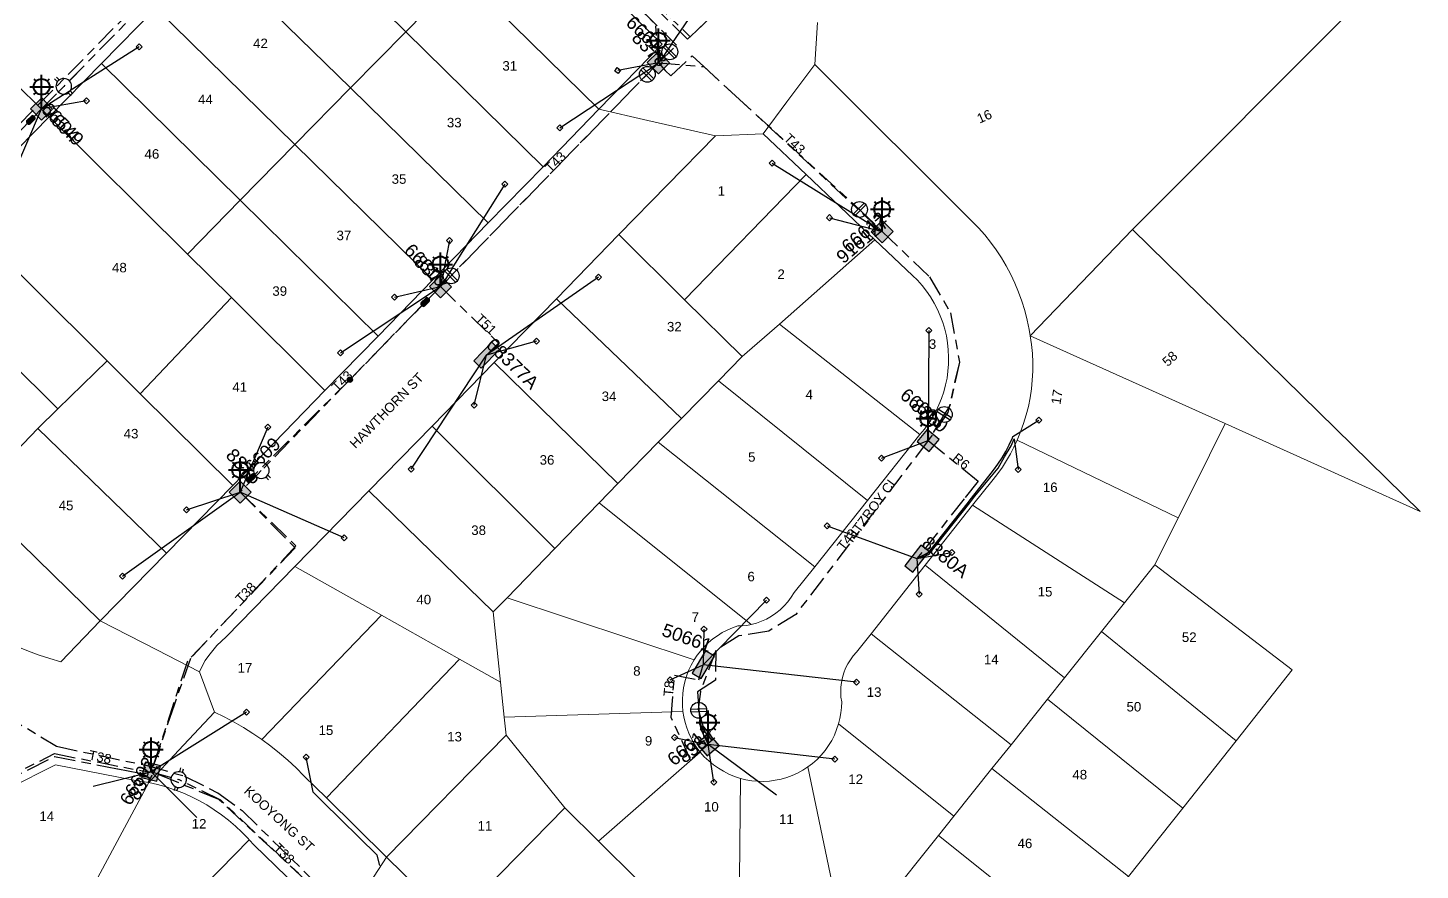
# Model space of a CAD drawing. Header units: metres. Extents: x 305584 to 306382, y 6248516 to 6249160.
# Drawn here: x 306117.8 to 306381.6, y 6248731 to 6248890.7 of the extents above; entities that cross this region are included whole.
import ezdxf
from ezdxf.enums import TextEntityAlignment as Align

# ---------------------------------------------------------------- set-up
doc = ezdxf.new("R2010")
doc.units = ezdxf.units.M
doc.linetypes.add('Cable Exist UG', pattern=[8.2, 4, -1.2, 1.8, -1.2])
doc.layers.get('0').update_dxf_attribs({"color": 6})
doc.layers.add('Cadastre Land Parcels_SP_EXT', color=9, linetype='Continuous', lineweight=5)
doc.layers.add('Cadastre Roads_SP_EXT', color=9, linetype='Continuous', lineweight=5)
for name, color, linetype in [('Equip_LV_EXT', 7, 'Continuous'), ('Equip_SL_EXT', 7, 'Continuous'), ('Equip_SP_SL_EXT', 7, 'Continuous'), ('Mains_HV_EXT', 7, 'Continuous'), ('Mains_LV_EXT', 7, 'Continuous'), ('Mains_SL_EXT', 7, 'Continuous'), ('Services_SP_EXT', 7, 'Continuous'), ('SupportsUG_SP_LV_EXT', 7, 'Continuous'), ('SupportsUG_SP_LV_SL_EXT', 7, 'Continuous')]:
    doc.layers.add(name, color=color, linetype=linetype)
doc.layers.get('0').freeze()
doc.styles.add('COLUMN_LABEL', font='arial.ttf')
doc.styles.add('iecARIAL', font='arial.ttf', dxfattribs={"height": 2})
doc.styles.add('POLE_LABEL', font='arial.ttf')
doc.styles.get("Standard").update_dxf_attribs({"font": 'arial.ttf'})

# ---------------------------------------------------------------- blocks, each defined once
blk = doc.blocks.new('COLUMN_EXT')
blk.add_hatch(color=256).paths.add_polyline_path([(-1.49, 1.48), (-1.49, -1.49), (1.48, -1.49), (1.48, 1.48)])
blk.add_lwpolyline([(-1.49, -1.49), (1.48, -1.49), (1.48, 1.48), (-1.49, 1.48)], close=True)
for tag, height, style, flags, p in [('ASSET_NUM', 2.5, 'COLUMN_LABEL', 8, (2, 2)), ('STRUCTURE_PLANT_NUMBER', 0.2, 'POLE_LABEL', 9, (1.81, 0.03)), ('STREET_CODE', 0.2, 'COLUMN_LABEL', 9, (1.81, -0.2))]:
    blk.add_attdef(tag, text='', height=height, dxfattribs=dict(style=style, flags=flags)).set_placement(p, align=Align.MIDDLE_LEFT)
at = {"flags": 1}
blk.add_attdef('Z', (1.81, -2.35), '', height=0.2, dxfattribs=at)
at = {"flags": 9}
for tag, p in [('COLUMN_TYPE', (1.81, -0.4)), ('OWNED_BY', (1.81, -0.6)), ('STATE', (1.81, -0.8)), ('USAGE', (1.81, -1)), ('STREETNAME', (1.81, -1.6)), ('SUBURB', (1.81, -1.8)), ('LEGEND', (1.81, -1.2)), ('LOCATION', (1.81, -1.4)), ('NOTES', (1.81, -2))]:
    blk.add_attdef(tag, text='', height=0.2, dxfattribs=at).set_placement(p, align=Align.MIDDLE_LEFT)
blk = doc.blocks.new('PILLAR_EXT')
blk.add_hatch(color=256).paths.add_polyline_path([(-2.475, 0.99), (-2.475, -0.99), (2.475, -0.99), (2.475, 0.99)])
blk.add_lwpolyline([(-2.475, -0.99), (2.475, -0.99), (2.475, 0.99), (-2.475, 0.99)], close=True)
at = {"style": 'iecARIAL', "flags": 8}
blk.add_attdef('ASSET_NUM', (1.5, 3.5), '', height=2.5, dxfattribs=at)
for tag, p, flags in [('OWNED_BY', (0, -0.2), 9), ('STATE', (0, -0.4), 9), ('SUPPORT_TYPE', (0, -0.6), 9), ('STREETNAME', (0, -1.8), 9), ('SUBURB', (0, -2), 1), ('USAGE', (0, -0.8), 9), ('LEGEND', (0, -1), 9), ('LOCATION', (0, -1.2), 9), ('NOTES', (0, -1.4), 9), ('PARENT', (0, -1.6), 9)]:
    blk.add_attdef(tag, p, '', height=0.2, dxfattribs=dict(flags=flags))
blk = doc.blocks.new('SL_LANTERN_EXT')
at = {"lineweight": 40}
for p, q in [((-1.46, 5.68), (-1.06, 5.28)), ((0, 1.97), (0, 6.47)), ((1.46, 5.68), (1.06, 5.28)), ((-2.25, 4.22), (2.25, 4.22)), ((-1.46, 2.76), (-1.06, 3.16)), ((0, 0), (0, 2.72)), ((1.46, 2.76), (1.06, 3.16))]:
    blk.add_line(p, q, dxfattribs=at)
blk.add_circle((0, 4.22), 1.5, dxfattribs=at)
at = {"style": 'iecARIAL', "flags": 8}
blk.add_attdef('ASSET_NUM', (1.5, 1.5), '', height=2.5, dxfattribs=at)
for tag, p, height, flags in [('OPERATING_VOLTAGE', (0.98, -1.65), 0.2, 9), ('ORIENTATION', (0.98, -1.85), 0.2, 9), ('OWNED_BY', (0.98, -2.05), 0.2, 9), ('STATE', (0.98, -2.25), 0.2, 9), ('CONSTRUCTED_VOLTAGE', (0.98, -0.65), 0.2, 9), ('CONTROL_TYPE', (0.98, -0.85), 0.2, 9), ('LANTERN_PURPOSE', (0.98, -1.05), 0.2, 9), ('LANTERN_TYPE', (0.98, -1.25), 0.2, 9), ('NO_PHASES', (0.98, -1.45), 0.2, 9), ('USAGE', (0.98, -2.45), 0.2, 9), ('CEXIST', (0.98, -2.65), 0.2, 9), ('LNUMBER', (2.18, -3.25), 2.5, 8), ('CNEW', (0.98, -2.85), 0.2, 9), ('CNUMBER', (0.98, -3.05), 0.2, 9), ('CREMOVE', (0.98, -3.25), 0.2, 9), ('CREPLACE', (0.98, -3.45), 0.2, 9), ('LKINGHEIGHT', (0.98, -3.65), 0.2, 9), ('LBRACKET', (0.98, -3.85), 0.2, 9), ('LBRACKETVOCAB', (0.98, -4.05), 0.2, 9), ('LCATEGORY', (0.98, -4.25), 0.2, 9), ('LCHARGE1', (0.98, -4.45), 0.2, 9), ('LCHARGE1PERCENT', (0.98, -4.65), 0.2, 9), ('LCHARGE2', (0.98, -4.85), 0.2, 9), ('LCHARGE2PERCENT', (0.98, -5.05), 0.2, 9), ('LCHARGE3', (0.98, -5.25), 0.2, 9), ('LCHARGE3PERCENT', (0.98, -5.45), 0.2, 9), ('LEXIST', (0.98, -5.65), 0.2, 9), ('LLAMP', (0.98, -5.85), 0.2, 9), ('LLAMPVOCAB', (0.98, -6.05), 0.2, 9), ('LMAST', (0.98, -6.25), 0.2, 9), ('LMASTVOCAB', (0.98, -6.45), 0.2, 9), ('LNEW', (0.98, -6.65), 0.2, 9), ('LANTNUMBER', (0.98, -6.85), 0.2, 9), ('LOUTREACH', (0.98, -7.25), 0.2, 9), ('LOUTREACHVOCAB', (0.98, -7.45), 0.2, 9), ('LRATECODE', (0.98, -7.65), 0.2, 9), ('LREMOVE', (0.98, -7.85), 0.2, 9), ('LREPLACE', (0.98, -8.05), 0.2, 9), ('STREETNAME', (0.98, -9.25), 0.2, 9), ('SUBURB', (0.98, -9.45), 0.2, 1), ('LTYPE', (0.98, -8.25), 0.2, 9), ('LTYPEVOCAB', (0.98, -8.45), 0.2, 9), ('LEGEND', (0.98, -8.65), 0.2, 9), ('LOCATION', (0.98, -8.85), 0.2, 9), ('NOTES', (0.98, -9.05), 0.2, 9)]:
    blk.add_attdef(tag, p, '', height=height, dxfattribs=dict(flags=flags))
blk = doc.blocks.new('CCP_EXT')
at = {"flags": 9}
blk.add_attdef('NOTES', text='', height=0.2, dxfattribs=at).set_placement((0, -2), align=Align.MIDDLE_LEFT)
blk.add_wipeout([(0, 0.57), (0.57, 0), (0, -0.57), (-0.57, 0)])
blk.add_lwpolyline([(-0.57, 0), (0, 0.57), (0.57, 0), (0, -0.57), (-0.57, 0)])
at = {"flags": 1}
blk.add_attdef('Z', (0, 0), '', height=0.2, dxfattribs=at)
at = {"flags": 9}
for tag, p in [('CCP_TYPE', (0, 0)), ('CONSTRUCTED_VOLTAGE', (0, -0.2)), ('OPERATING_VOLTAGE', (0, -0.6)), ('ORIENTATION', (0, -0.8)), ('OWNED_BY', (0, -1)), ('STATE', (0, -1.8)), ('NO_PHASES', (0, -0.4)), ('USAGE', (0, -1.2)), ('LEGEND', (0, -1.4)), ('LIFE_SUPPORT', (0, -1.6))]:
    blk.add_attdef(tag, text='', height=0.2, dxfattribs=at).set_placement(p, align=Align.MIDDLE_LEFT)
blk = doc.blocks.new('SL_STJ_EXT')
h = blk.add_hatch(color=256)
edge = h.paths.add_edge_path()
edge.add_ellipse((-0.59, 0.13), major_axis=(0.226, 0.226), ratio=1, start_angle=45, end_angle=135)
edge.add_line((-0.91, 0.13), (-0.91, -0.13))
edge.add_ellipse((-0.59, -0.13), major_axis=(0.226, 0.226), ratio=1, start_angle=135, end_angle=225)
edge.add_line((-0.59, -0.45), (0.59, -0.45))
edge.add_ellipse((0.59, -0.13), major_axis=(-0.226, 0.226), ratio=1, start_angle=135, end_angle=225)
edge.add_line((0.91, -0.13), (0.91, 0.13))
edge.add_ellipse((0.59, 0.13), major_axis=(-0.226, 0.226), ratio=1, start_angle=225, end_angle=315)
edge.add_line((0.59, 0.45), (-0.59, 0.45))
blk.add_lwpolyline([(-0.91, 0.13), (-0.91, -0.13, 0.414214), (-0.59, -0.45), (0.59, -0.45, 0.414214), (0.91, -0.13), (0.91, 0.13, 0.414214), (0.59, 0.45), (-0.59, 0.45, 0.414214)], format="xyb", close=True)
at = {"flags": 1}
blk.add_attdef('Z', (0, 0), '', height=0.2, dxfattribs=at)
at = {"flags": 9}
for tag, p in [('ORIENTATION', (0, 0)), ('USAGE', (0, -0.2)), ('LEGEND', (0, -0.4)), ('NOTES', (0, -0.6))]:
    blk.add_attdef(tag, text='', height=0.2, dxfattribs=at).set_placement(p, align=Align.MIDDLE_LEFT)
blk = doc.blocks.new('LV_UG_LINKS_OPEN_EXT')
blk.add_wipeout([(-0.25, 1.47), (-0.43, 1.43), (-0.61, 1.36), (-0.77, 1.28), (-0.93, 1.17), (-1.07, 1.05), (-1.19, 0.9), (-1.29, 0.75), (-1.38, 0.58), (-1.44, 0.4), (-1.48, 0.22), (-1.49, 0.03), (-1.49, -0.16), (-1.45, -0.34), (-1.4, -0.52), (-1.32, -0.69), (-1.23, -0.85), (-1.11, -1), (-0.98, -1.13), (-0.83, -1.24), (-0.66, -1.34), (-0.49, -1.41), (-0.31, -1.46), (-0.13, -1.49), (0.06, -1.49), (0.25, -1.47), (0.43, -1.43), (0.61, -1.36), (0.77, -1.28), (0.93, -1.17), (1.07, -1.05), (1.19, -0.9), (1.29, -0.75), (1.38, -0.58), (1.44, -0.4), (1.48, -0.22), (1.49, -0.03), (1.49, 0.16), (1.45, 0.34), (1.4, 0.52), (1.32, 0.69), (1.23, 0.85), (1.11, 1), (0.98, 1.13), (0.83, 1.24), (0.66, 1.34), (0.49, 1.41), (0.31, 1.46), (0.13, 1.49), (-0.06, 1.49)])
for p, q in [((-0.25, 1.47), (-0.25, 2.22)), ((0.25, 1.47), (0.25, 2.22)), ((-0.25, -1.47), (-0.25, -2.22)), ((0.25, -1.47), (0.25, -2.22))]:
    blk.add_line(p, q)
blk.add_lwpolyline([(0, -1.49, 1), (0, 1.49, 1)], format="xyb", close=True)
at = {"flags": 9}
for tag, p in [('ACTUAL_STATUS', (0, 0)), ('CONSTRUCTED_VOLTAGE', (0, -0.2)), ('OPERATING_VOLTAGE', (0, -0.6)), ('ORIENTATION', (0, -0.8)), ('STATE', (0, -1)), ('SWITCH_TYPE', (0, -1.2)), ('NO_PHASES', (0, -0.4)), ('USAGE', (0, -1.4)), ('NOTES', (0, -1.6))]:
    blk.add_attdef(tag, text='', height=0.2, dxfattribs=at).set_placement(p, align=Align.MIDDLE_LEFT)
at = {"flags": 1}
blk.add_attdef('Z', (0, 0), '', height=0.2, dxfattribs=at)
blk = doc.blocks.new('LV_UG_LINKS_CLOSED_EXT')
blk.add_wipeout([(-1.06, 1.06), (-1.18, 0.92), (-1.29, 0.76), (-1.37, 0.59), (-1.43, 0.42), (-1.48, 0.23), (-1.49, 0.05), (-1.49, -0.14), (-1.46, -0.33), (-1.41, -0.51), (-1.33, -0.68), (-1.24, -0.84), (-1.12, -0.99), (-0.99, -1.12), (-0.84, -1.24), (-0.68, -1.33), (-0.51, -1.41), (-0.33, -1.46), (-0.14, -1.49), (0.05, -1.49), (0.23, -1.48), (0.42, -1.43), (0.59, -1.37), (0.76, -1.29), (0.92, -1.18), (1.06, -1.06), (1.18, -0.92), (1.29, -0.76), (1.37, -0.59), (1.43, -0.42), (1.48, -0.23), (1.49, -0.05), (1.49, 0.14), (1.46, 0.33), (1.41, 0.51), (1.33, 0.68), (1.24, 0.84), (1.12, 0.99), (0.99, 1.12), (0.84, 1.24), (0.68, 1.33), (0.51, 1.41), (0.33, 1.46), (0.14, 1.49), (-0.05, 1.49), (-0.23, 1.48), (-0.42, 1.43), (-0.59, 1.37), (-0.76, 1.29), (-0.92, 1.18)])
for p, q in [((-0.25, -1.48), (-0.25, 1.48)), ((0.25, -1.48), (0.25, 1.48))]:
    blk.add_line(p, q)
blk.add_circle((0, 0), 1.5)
at = {"flags": 9}
for tag, p in [('ACTUAL_STATUS', (0, 0)), ('CONSTRUCTED_VOLTAGE', (0, -0.2)), ('OPERATING_VOLTAGE', (0, -0.6)), ('ORIENTATION', (0, -0.8)), ('STATE', (0, -1)), ('SWITCH_TYPE', (0, -1.2)), ('NO_PHASES', (0, -0.4)), ('USAGE', (0, -1.4)), ('NOTES', (0, -1.6))]:
    blk.add_attdef(tag, text='', height=0.2, dxfattribs=at).set_placement(p, align=Align.MIDDLE_LEFT)
at = {"flags": 1}
blk.add_attdef('Z', (0, 0), '', height=0.2, dxfattribs=at)
blk = doc.blocks.new('CONNECTOR_NODE_EXT')
h = blk.add_hatch(color=256)
edge = h.paths.add_edge_path()
edge.add_arc((0, 0), 0.5, 0, 360)
blk.add_circle((0, 0), 0.5)
at = {"flags": 1}
blk.add_attdef('Z', (0, 0), '', height=0.2, dxfattribs=at)
at = {"flags": 9}
for tag, p in [('CONNECTOR_TYPE', (0, 0)), ('CONSTRUCTED_VOLTAGE', (0, -0.2)), ('OPERATING_VOLTAGE', (0, -0.6)), ('ORIENTATION', (0, -0.8)), ('SUBTYPE', (0, -1)), ('NO_PHASES', (0, -0.4)), ('USAGE', (0, -1.2)), ('NOTES', (0, -1.4))]:
    blk.add_attdef(tag, text='', height=0.2, dxfattribs=at).set_placement(p, align=Align.MIDDLE_LEFT)

msp = doc.modelspace()

# ---------------------------------------------------------------- linework, layer by layer
at = {"layer": 'Cadastre Land Parcels_SP_EXT', "linetype": 'Continuous'}
for points in [[(306200.01, 6248900.82), (306173.72, 6248926.66), (306163.09, 6248915.84), (306189.37, 6248889.97), (306200.01, 6248900.82)], [(306189.37, 6248889.97), (306163.09, 6248915.84), (306152.52, 6248905.13), (306178.9, 6248879.31), (306189.37, 6248889.97)], [(306237.98, 6248887.6), (306211.96, 6248913), (306200.01, 6248900.82), (306226, 6248875.26), (306237.98, 6248887.6)], [(306178.9, 6248879.31), (306152.52, 6248905.13), (306142.02, 6248894.44), (306168.38, 6248868.59), (306178.9, 6248879.31)], [(306226, 6248875.26), (306200.01, 6248900.82), (306189.37, 6248889.97), (306215.41, 6248864.34), (306226, 6248875.26)], [(306168.38, 6248868.59), (306142.02, 6248894.44), (306131.7, 6248883.93), (306157.99, 6248858.01), (306168.38, 6248868.59)], [(306205.03, 6248853.73), (306215.41, 6248864.34), (306189.37, 6248889.97), (306178.9, 6248879.31), (306205.03, 6248853.73)], [(306157.99, 6248858.01), (306131.7, 6248883.93), (306121.8, 6248873.83), (306147.99, 6248847.82), (306157.99, 6248858.01)], [(306194.54, 6248842.94), (306205.03, 6248853.73), (306178.9, 6248879.31), (306168.38, 6248868.59), (306194.54, 6248842.94)], [(306139.05, 6248821.34), (306156.34, 6248839.57), (306147.99, 6248847.82), (306121.8, 6248873.83), (306104.25, 6248855.97), (306132.8, 6248827.59), (306139.05, 6248821.34)], [(306265.26, 6248862.9), (306257.11, 6248870.64), (306248.12, 6248870.26), (306229.78, 6248851.5), (306242.22, 6248839.15), (306265.26, 6248862.9)], [(306194.54, 6248842.94), (306168.38, 6248868.59), (306157.99, 6248858.01), (306184.13, 6248832.23), (306194.54, 6248842.94)], [(306278.32, 6248850.53), (306265.26, 6248862.9), (306242.22, 6248839.15), (306253.14, 6248828.42), (306260.23, 6248834.56), (306278.32, 6248850.53)], [(306123.45, 6248818.47), (306132.8, 6248827.59), (306104.25, 6248855.97), (306095.07, 6248846.62), (306123.45, 6248818.47)], [(306184.13, 6248832.23), (306157.99, 6248858.01), (306147.99, 6248847.82), (306156.34, 6248839.57), (306174.06, 6248821.93), (306184.13, 6248832.23)], [(306248.64, 6248823.8), (306253.14, 6248828.42), (306242.22, 6248839.15), (306229.78, 6248851.5), (306217.93, 6248839.36), (306241.65, 6248816.65), (306248.64, 6248823.8)], [(306381.64, 6248798.99), (306327.13, 6248852.48), (306307.73, 6248832.34), (306307.73, 6248832.31), (306344.68, 6248815.71), (306381.64, 6248798.99)], [(306286.83, 6248813.6), (306287.69, 6248814.63), (306288.48, 6248815.71), (306289.2, 6248816.83), (306289.85, 6248818), (306290.43, 6248819.21), (306290.93, 6248820.44), (306291.35, 6248821.71), (306291.7, 6248823), (306291.97, 6248824.31), (306292.15, 6248825.64), (306292.25, 6248826.97), (306292.28, 6248828.3), (306292.21, 6248829.64), (306292.07, 6248830.97), (306291.85, 6248832.29), (306291.54, 6248833.59), (306291.15, 6248834.87), (306290.69, 6248836.12), (306290.15, 6248837.34), (306289.54, 6248838.53), (306288.85, 6248839.68), (306288.1, 6248840.78), (306287.27, 6248841.84), (306286.39, 6248842.84), (306285.44, 6248843.78), (306278.32, 6248850.53), (306260.23, 6248834.56), (306286.83, 6248813.6)], [(306123.45, 6248818.47), (306095.07, 6248846.62), (306086.82, 6248838.21), (306115.5, 6248810.36), (306119.62, 6248814.73), (306123.45, 6248818.47)], [(306174.06, 6248821.93), (306156.34, 6248839.57), (306139.05, 6248821.34), (306156.58, 6248803.97), (306174.06, 6248821.93)], [(306237.25, 6248812.18), (306241.65, 6248816.65), (306217.93, 6248839.36), (306206.15, 6248827.25), (306229.61, 6248804.33), (306237.25, 6248812.18)], [(306286.83, 6248813.6), (306260.23, 6248834.56), (306253.14, 6248828.42), (306248.64, 6248823.8), (306276.89, 6248801.1), (306286.83, 6248813.6)], [(306344.68, 6248815.71), (306307.73, 6248832.31), (306308, 6248830.65), (306308.16, 6248828.98), (306308.23, 6248827.29), (306308.23, 6248825.61), (306308.14, 6248823.93), (306307.97, 6248822.25), (306307.72, 6248820.59), (306307.39, 6248818.94), (306306.97, 6248817.31), (306306.48, 6248815.7), (306305.91, 6248814.11), (306305.26, 6248812.55), (306335.77, 6248797.81), (306338.72, 6248803.68), (306344.68, 6248815.71)], [(306139.05, 6248821.34), (306132.8, 6248827.59), (306123.45, 6248818.47), (306119.62, 6248814.73), (306144.01, 6248791.12), (306156.58, 6248803.97), (306139.05, 6248821.34)], [(306226.01, 6248800.65), (306229.61, 6248804.33), (306206.15, 6248827.25), (306194.37, 6248815.21), (306217.64, 6248791.99), (306226.01, 6248800.65)], [(306276.89, 6248801.1), (306248.64, 6248823.8), (306241.65, 6248816.65), (306237.25, 6248812.18), (306266.91, 6248788.51), (306276.89, 6248801.1)], [(306144.01, 6248791.12), (306119.62, 6248814.73), (306115.5, 6248810.36), (306107.4, 6248801.77), (306131.48, 6248778.27), (306144.01, 6248791.12)], [(306205.96, 6248779.98), (306208.62, 6248782.65), (306217.64, 6248791.99), (306194.37, 6248815.21), (306182.4, 6248802.95), (306205.96, 6248779.98)], [(306266.91, 6248788.51), (306237.25, 6248812.18), (306229.61, 6248804.33), (306226.01, 6248800.65), (306254.82, 6248777.57), (306255.84, 6248777.84), (306256.82, 6248778.2), (306257.77, 6248778.63), (306258.69, 6248779.15), (306259.55, 6248779.74), (306260.37, 6248780.39), (306261.13, 6248781.12), (306261.82, 6248781.9), (306262.45, 6248782.74), (306263.01, 6248783.63), (306266.91, 6248788.51)], [(306335.77, 6248797.81), (306305.26, 6248812.55), (306304.65, 6248811.22), (306303.98, 6248809.92), (306303.25, 6248808.65), (306302.46, 6248807.41), (306301.61, 6248806.22), (306300.7, 6248805.07), (306296.81, 6248800.19), (306325.59, 6248781.71), (306331.36, 6248788.9), (306335.77, 6248797.81)], [(306107.4, 6248801.77), (306103.74, 6248805.29), (306091.17, 6248792.42), (306096.79, 6248787.02), (306098.27, 6248785.45), (306099.8, 6248783.94), (306101.4, 6248782.5), (306103.04, 6248781.11), (306103.94, 6248780.41), (306104.74, 6248779.79), (306106.49, 6248778.54), (306108.29, 6248777.35), (306110.13, 6248776.24), (306112.01, 6248775.2), (306113.93, 6248774.23), (306115.89, 6248773.34), (306117.88, 6248772.52), (306119.9, 6248771.78), (306121.95, 6248771.12), (306124.02, 6248770.54), (306131.48, 6248778.27), (306107.4, 6248801.77)], [(306205.96, 6248779.98), (306182.4, 6248802.95), (306168.39, 6248788.59), (306184.76, 6248779.33), (306199.54, 6248771.01), (306207.34, 6248766.68), (306205.96, 6248779.98)], [(306254.82, 6248777.57), (306226.01, 6248800.65), (306217.64, 6248791.99), (306208.62, 6248782.65), (306244.05, 6248770.86), (306244.64, 6248771.75), (306245.3, 6248772.6), (306246.01, 6248773.4), (306246.78, 6248774.15), (306247.6, 6248774.84), (306248.47, 6248775.47), (306249.38, 6248776.04), (306250.33, 6248776.54), (306251.32, 6248776.96), (306252.33, 6248777.32), (306253.17, 6248777.31), (306254, 6248777.39), (306254.82, 6248777.57)], [(306321.26, 6248776.29), (306325.59, 6248781.71), (306296.81, 6248800.19), (306287.83, 6248788.83), (306314.26, 6248767.47), (306321.26, 6248776.29)], [(306184.76, 6248779.33), (306168.39, 6248788.59), (306155.34, 6248775.23), (306154.43, 6248774.44), (306153.58, 6248773.59), (306152.79, 6248772.69), (306152.06, 6248771.74), (306151.39, 6248770.74), (306150.8, 6248769.7), (306150.27, 6248768.63), (306153.12, 6248760.98), (306154.99, 6248760.08), (306156.84, 6248759.1), (306158.64, 6248758.05), (306160.4, 6248756.94), (306162.13, 6248755.77), (306184.76, 6248779.33)], [(306311.01, 6248763.43), (306314.26, 6248767.47), (306287.83, 6248788.83), (306277.57, 6248775.82), (306304.1, 6248754.76), (306311.01, 6248763.43)], [(306357.41, 6248768.97), (306331.36, 6248788.9), (306325.59, 6248781.71), (306321.26, 6248776.29), (306346.79, 6248755.55), (306357.41, 6248768.97)], [(306244.05, 6248770.86), (306208.62, 6248782.65), (306205.96, 6248779.98), (306207.34, 6248766.68), (306208.05, 6248760.03), (306241.93, 6248761.12), (306241.83, 6248762.23), (306241.81, 6248763.37), (306241.87, 6248764.49), (306242.02, 6248765.61), (306242.26, 6248766.72), (306242.59, 6248767.8), (306243, 6248768.86), (306243.48, 6248769.88), (306244.05, 6248770.86)], [(306199.54, 6248771.01), (306184.76, 6248779.33), (306162.13, 6248755.77), (306163.82, 6248754.52), (306165.47, 6248753.22), (306167.06, 6248751.85), (306168.59, 6248750.41), (306170.06, 6248748.91), (306174.34, 6248744.7), (306199.54, 6248771.01)], [(306304.1, 6248754.76), (306277.57, 6248775.82), (306274.83, 6248772.35), (306274.21, 6248771.66), (306273.65, 6248770.91), (306273.16, 6248770.12), (306272.74, 6248769.28), (306272.4, 6248768.42), (306272.13, 6248767.52), (306271.94, 6248766.61), (306271.84, 6248765.68), (306271.82, 6248764.75), (306271.87, 6248763.82), (306272.02, 6248762.9), (306271.98, 6248761.85), (306271.86, 6248760.82), (306271.67, 6248759.79), (306271.41, 6248758.77), (306293.27, 6248741.26), (306300.49, 6248750.31), (306304.1, 6248754.76)], [(306346.79, 6248755.55), (306321.26, 6248776.29), (306314.26, 6248767.47), (306311.01, 6248763.43), (306336.64, 6248742.75), (306346.79, 6248755.55)], [(306207.34, 6248766.68), (306199.54, 6248771.01), (306174.34, 6248744.7), (306185.76, 6248733.5), (306208.43, 6248756.62), (306208.05, 6248760.03), (306207.34, 6248766.68)], [(306245.2, 6248753.38), (306244.56, 6248754.22), (306243.98, 6248755.12), (306243.47, 6248756.05), (306243.03, 6248757.01), (306242.65, 6248758.01), (306242.34, 6248759.02), (306242.11, 6248760.06), (306241.93, 6248761.12), (306208.05, 6248760.03), (306208.43, 6248756.62), (306219.51, 6248742.83), (306225.93, 6248736.54), (306245.2, 6248753.38)], [(306336.64, 6248742.75), (306311.01, 6248763.43), (306304.1, 6248754.76), (306300.49, 6248750.31), (306326.39, 6248729.83), (306336.64, 6248742.75)], [(306293.27, 6248741.26), (306271.41, 6248758.77), (306271.05, 6248757.69), (306270.62, 6248756.63), (306270.11, 6248755.61), (306269.52, 6248754.63), (306268.86, 6248753.7), (306268.13, 6248752.82), (306267.33, 6248752), (306266.47, 6248751.25), (306265.56, 6248750.58), (306272.85, 6248715.75), (306280.08, 6248724.7), (306290.34, 6248737.61), (306293.27, 6248741.26)], [(306219.51, 6248742.83), (306208.43, 6248756.62), (306185.76, 6248733.5), (306198.31, 6248721.14), (306219.51, 6248742.83)], [(306252.8, 6248748.4), (306251.7, 6248748.79), (306250.64, 6248749.23), (306249.62, 6248749.75), (306248.64, 6248750.35), (306247.7, 6248751.01), (306246.81, 6248751.74), (306245.97, 6248752.53), (306245.2, 6248753.38), (306225.93, 6248736.54), (306233.29, 6248729.21), (306246.11, 6248716.55), (306252.45, 6248710.26), (306252.8, 6248748.4)], [(306140.69, 6248747.64), (306138.18, 6248748.01), (306123.02, 6248751.01), (306114.2, 6248746.54), (306112.3, 6248742.77), (306110.33, 6248739.04), (306108.29, 6248735.34), (306106.18, 6248731.67), (306126.39, 6248721.04), (306140.69, 6248747.64)], [(306272.85, 6248715.75), (306265.56, 6248750.58), (306264.62, 6248749.96), (306263.64, 6248749.43), (306262.63, 6248748.96), (306261.58, 6248748.58), (306260.51, 6248748.27), (306259.42, 6248748.05), (306258.31, 6248747.91), (306257.2, 6248747.84), (306256.08, 6248747.86), (306254.97, 6248747.97), (306253.87, 6248748.15), (306252.8, 6248748.4), (306252.45, 6248710.26), (306256.21, 6248706.53), (306269.62, 6248711.68), (306272.85, 6248715.75)], [(306326.39, 6248729.83), (306300.49, 6248750.31), (306293.27, 6248741.26), (306290.34, 6248737.61), (306316.21, 6248716.93), (306326.39, 6248729.83)], [(306159.7, 6248736.79), (306159.51, 6248737.01), (306158.33, 6248738.22), (306157.1, 6248739.38), (306155.81, 6248740.47), (306154.47, 6248741.51), (306153.09, 6248742.47), (306151.66, 6248743.38), (306150.19, 6248744.21), (306148.68, 6248744.97), (306147.14, 6248745.66), (306145.56, 6248746.27), (306143.96, 6248746.81), (306142.33, 6248747.27), (306140.69, 6248747.64), (306126.39, 6248721.04), (306138.23, 6248714.78), (306145.8, 6248722.53), (306159.7, 6248736.79)]]:
    msp.add_lwpolyline(points, close=True, dxfattribs=at)
msp.add_lwpolyline([(306267.42, 6248891.74), (306266.92, 6248883.76), (306296.86, 6248853.87), (306297.94, 6248852.8), (306299.12, 6248851.45), (306300.24, 6248850.05), (306301.3, 6248848.6), (306302.29, 6248847.1), (306303.2, 6248845.56), (306304.05, 6248843.97), (306304.83, 6248842.3), (306305.53, 6248840.59), (306306.16, 6248838.86), (306306.7, 6248837.09), (306307.16, 6248835.3), (306307.54, 6248833.49), (306307.73, 6248832.34), (306327.13, 6248852.48), (306369.85, 6248895.24)], dxfattribs=at)
at = {"layer": 'Cadastre Roads_SP_EXT', "linetype": 'Continuous'}
msp.add_lwpolyline([(306121.8, 6248873.83), (306114.03, 6248881.57), (306107.58, 6248887.98), (306100.13, 6248880.44), (306089.92, 6248870.04), (306077.57, 6248857.48), (306065.48, 6248845.17), (306051.38, 6248830.79), (306062.12, 6248825.39), (306070.22, 6248821.31), (306078.56, 6248829.79), (306086.82, 6248838.21), (306095.07, 6248846.62), (306104.25, 6248855.97), (306121.8, 6248873.83)], close=True, dxfattribs=at)
at = {"layer": 'Mains_LV_EXT', "linetype": 'Cable Exist UG'}
for points in [[(306120.36, 6248875.33), (306087.89, 6248842.25), (306083.43, 6248841.98), (306068.34, 6248826.63), (306068.79, 6248822.8)], [(306104.45, 6248732.76), (306105.18, 6248733.94), (306108.79, 6248740.4), (306112.16, 6248746.94), (306112.69, 6248747.99), (306122.82, 6248753.1), (306139.4, 6248749.85), (306141.13, 6248749.68)]]:
    msp.add_lwpolyline(points, dxfattribs=at)
at = {"layer": 'Mains_SL_EXT', "linetype": 'Cable Exist UG'}
for points in [[(306087.54, 6248842.23), (306118.31, 6248873.24)], [(306104.45, 6248732.76), (306105.57, 6248733.61), (306109.01, 6248739.75), (306113.08, 6248747.65), (306118.09, 6248750.19), (306122.8, 6248752.59), (306134.83, 6248750.2), (306139.35, 6248749.35), (306141.13, 6248749.68)]]:
    msp.add_lwpolyline(points, dxfattribs=at)
at = {"layer": 'Services_SP_EXT'}
for points in [[(306114.98, 6248862.76), (306120.36, 6248875.33)], [(306130.15, 6248746.93), (306141.13, 6248749.68)]]:
    msp.add_lwpolyline(points, dxfattribs=at)

# ---------------------------------------------------------------- block references
at = {"layer": 'Equip_SL_EXT'}
for p, rotation in [((306118.31, 6248873.24), 44.12775425006772), ((306193.07, 6248838.73), 44.77901627719978), ((306160.04, 6248805.31), 223.7487810259823)]:
    msp.add_blockref('SL_STJ_EXT', p, dxfattribs=dict(at, rotation=rotation))
msp.add_blockref('CONNECTOR_NODE_EXT', (306178.78, 6248823.99), dxfattribs=at)
at = {"layer": 'Equip_SP_SL_EXT'}
ref = msp.add_blockref('SL_LANTERN_EXT', (306237.27, 6248884.09), dxfattribs=at)
ref.add_attrib('ASSET_NUM', '66611', dxfattribs={"layer": '0', "height": 2.5, "rotation": 315.9878, "style": 'iecARIAL'}).set_placement((306238.77, 6248885.59), align=Align.MIDDLE_RIGHT)
ref = msp.add_blockref('SL_LANTERN_EXT', (306120.37, 6248875.32), dxfattribs=at)
ref.add_attrib('ASSET_NUM', '66549', dxfattribs={"layer": '0', "height": 2.5, "rotation": 314.0651, "style": 'iecARIAL'}).set_placement((306121.87, 6248876.82), align=Align.TOP_LEFT)
ref = msp.add_blockref('SL_LANTERN_EXT', (306279.69, 6248852.08), dxfattribs=at)
ref.add_attrib('ASSET_NUM', '66612', dxfattribs={"layer": '0', "height": 2.5, "rotation": 40.3425, "style": 'iecARIAL'}).set_placement((306281.19, 6248853.58), align=Align.BOTTOM_RIGHT)
ref = msp.add_blockref('SL_LANTERN_EXT', (306195.97, 6248841.64), dxfattribs=at)
ref.add_attrib('ASSET_NUM', '66610', dxfattribs={"layer": '0', "height": 2.5, "rotation": 314.4308, "style": 'iecARIAL'}).set_placement((306197.47, 6248843.14), align=Align.TOP_RIGHT)
ref = msp.add_blockref('SL_LANTERN_EXT', (306288.4, 6248812.45), dxfattribs=at)
ref.add_attrib('ASSET_NUM', '66613', dxfattribs={"layer": '0', "height": 2.5, "rotation": 320.6376, "style": 'iecARIAL'}).set_placement((306289.9, 6248813.95), align=Align.BOTTOM_RIGHT)
ref = msp.add_blockref('SL_LANTERN_EXT', (306158.01, 6248802.67), dxfattribs=at)
ref.add_attrib('ASSET_NUM', '66609', dxfattribs={"layer": '0', "height": 2.5, "rotation": 44.6709, "style": 'iecARIAL'}).set_placement((306159.51, 6248804.17), align=Align.BOTTOM_LEFT)
ref = msp.add_blockref('SL_LANTERN_EXT', (306246.68, 6248754.81), dxfattribs=at)
ref.add_attrib('ASSET_NUM', '66614', dxfattribs={"layer": '0', "height": 2.5, "rotation": 40.0583, "style": 'iecARIAL'}).set_placement((306248.18, 6248756.31), align=Align.BOTTOM_RIGHT)
ref = msp.add_blockref('SL_LANTERN_EXT', (306141.13, 6248749.68), dxfattribs=at)
ref.add_attrib('ASSET_NUM', '66602', dxfattribs={"layer": '0', "height": 2.5, "rotation": 60.6447, "style": 'iecARIAL'}).set_placement((306142.63, 6248751.18), align=Align.BOTTOM_RIGHT)
at = {"layer": 'SupportsUG_SP_LV_EXT'}
ref = msp.add_blockref('PILLAR_EXT', (306204.71, 6248828.64), dxfattribs=dict(at, rotation=45.79830072032557))
ref.add_attrib('ASSET_NUM', '08377A', dxfattribs={"layer": '0', "height": 2.5, "rotation": 315.7983, "style": 'iecARIAL'}).set_placement((306206.21, 6248832.14), align=Align.TOP_LEFT)
ref = msp.add_blockref('PILLAR_EXT', (306286.26, 6248790.07), dxfattribs=dict(at, rotation=51.76429770682383))
ref.add_attrib('ASSET_NUM', '8380A', dxfattribs={"layer": '0', "height": 2.5, "rotation": 321.1319, "style": 'iecARIAL'}).set_placement((306287.76, 6248793.57), align=Align.MIDDLE_LEFT)
ref = msp.add_blockref('PILLAR_EXT', (306245.78, 6248769.96), dxfattribs=dict(at, rotation=239.1302695755417))
ref.add_attrib('ASSET_NUM', '50661', dxfattribs={"layer": '0', "height": 2.5, "rotation": 340.4774, "style": 'iecARIAL'}).set_placement((306247.28, 6248773.46), align=Align.MIDDLE_RIGHT)
at = {"layer": 'SupportsUG_SP_LV_SL_EXT'}
ref = msp.add_blockref('COLUMN_EXT', (306237.27, 6248884.09), dxfattribs=dict(at, rotation=224.6706519292113))
ref.add_attrib('ASSET_NUM', '8378', dxfattribs={"layer": '0', "height": 2.5, "rotation": 314.7069, "style": 'COLUMN_LABEL'}).set_placement((306239.27, 6248884.84), align=Align.TOP_RIGHT)
ref = msp.add_blockref('COLUMN_EXT', (306120.36, 6248875.33), dxfattribs=dict(at, rotation=44.4858983448654))
ref.add_attrib('ASSET_NUM', '7604', dxfattribs={"layer": '0', "height": 2.5, "rotation": 314.4498, "style": 'COLUMN_LABEL'}).set_placement((306122.36, 6248876.08), align=Align.TOP_LEFT)
ref = msp.add_blockref('COLUMN_EXT', (306279.69, 6248852.08), dxfattribs=dict(at, rotation=315.4319684711816))
ref.add_attrib('ASSET_NUM', '916127', dxfattribs={"layer": '0', "height": 2.5, "rotation": 40.3425, "style": 'COLUMN_LABEL'}).set_placement((306281.69, 6248852.83), align=Align.BOTTOM_RIGHT)
ref = msp.add_blockref('COLUMN_EXT', (306195.97, 6248841.64), dxfattribs=dict(at, rotation=224.6416402567276))
ref.add_attrib('ASSET_NUM', '8377', dxfattribs={"layer": '0', "height": 2.5, "rotation": 314.6779, "style": 'COLUMN_LABEL'}).set_placement((306197.97, 6248842.39), align=Align.TOP_RIGHT)
ref = msp.add_blockref('COLUMN_EXT', (306288.4, 6248812.45), dxfattribs=dict(at, rotation=230.3181241190208))
ref.add_attrib('ASSET_NUM', '8380', dxfattribs={"layer": '0', "height": 2.5, "rotation": 320.3543, "style": 'COLUMN_LABEL'}).set_placement((306290.4, 6248813.2), align=Align.BOTTOM_RIGHT)
ref = msp.add_blockref('COLUMN_EXT', (306158.01, 6248802.67), dxfattribs=dict(at, rotation=224.4742729185722))
ref.add_attrib('ASSET_NUM', '8376', dxfattribs={"layer": '0', "height": 2.5, "rotation": 314.5105, "style": 'COLUMN_LABEL'}).set_placement((306160.01, 6248803.42), align=Align.BOTTOM_RIGHT)
ref = msp.add_blockref('COLUMN_EXT', (306246.68, 6248754.81), dxfattribs=dict(at, rotation=311.000085497185))
ref.add_attrib('ASSET_NUM', '8381', dxfattribs={"layer": '0', "height": 2.5, "rotation": 40.0583, "style": 'COLUMN_LABEL'}).set_placement((306248.68, 6248755.56), align=Align.BOTTOM_RIGHT)
ref = msp.add_blockref('COLUMN_EXT', (306141.13, 6248749.68), dxfattribs=dict(at, rotation=346.0975065056049))
ref.add_attrib('ASSET_NUM', '8312', dxfattribs={"layer": '0', "height": 2.5, "rotation": 60.6447, "style": 'COLUMN_LABEL'}).set_placement((306143.13, 6248750.43), align=Align.BOTTOM_RIGHT)

# ---------------------------------------------------------------- texts
at = {"layer": 'Cadastre Land Parcels_SP_EXT'}
for s, p in [('42', (306160.45, 6248886.87)), ('31', (306207.7, 6248882.6)), ('44', (306150.02, 6248876.24)), ('33', (306197.18, 6248871.84)), ('46', (306139.87, 6248865.9)), ('35', (306186.71, 6248861.14)), ('1', (306248.5, 6248858.89)), ('37', (306176.26, 6248850.45)), ('48', (306133.71, 6248844.35)), ('2', (306259.83, 6248843.11)), ('39', (306164.1, 6248839.91)), ('32', (306238.89, 6248833.15)), ('3', (306288.53, 6248829.85)), ('41', (306156.51, 6248821.7)), ('34', (306226.52, 6248819.95)), ('4', (306265.15, 6248820.3)), ('43', (306135.92, 6248812.87)), ('36', (306214.76, 6248807.89)), ('5', (306254.27, 6248808.45)), ('16', (306310.13, 6248802.7)), ('45', (306123.6, 6248799.25)), ('38', (306201.8, 6248794.56)), ('6', (306254.14, 6248785.77)), ('15', (306309.15, 6248782.9)), ('40', (306191.4, 6248781.42)), ('7', (306243.56, 6248778.09)), ('52', (306336.48, 6248774.28)), ('14', (306298.95, 6248770.06)), ('17', (306157.5, 6248768.48)), ('8', (306232.49, 6248767.88)), ('13', (306276.75, 6248763.87)), ('50', (306325.99, 6248761.1)), ('15', (306172.86, 6248756.64)), ('13', (306197.24, 6248755.42)), ('9', (306234.71, 6248754.62)), ('12', (306273.26, 6248747.36)), ('48', (306315.73, 6248748.22)), ('10', (306245.91, 6248742.13)), ('14', (306119.95, 6248740.34)), ('12', (306148.81, 6248738.91)), ('11', (306203, 6248738.52)), ('11', (306260.14, 6248739.78)), ('46', (306305.34, 6248735.19))]:
    msp.add_text(s, height=1.8, dxfattribs=at).set_placement(p)
for s, rotation, p in [('16', 23.802, (306298.13, 6248872.54)), ('58', 42.5276, (306333.78, 6248826.37)), ('17', 81.3395, (306313.46, 6248819.21))]:
    msp.add_text(s, height=1.8, rotation=rotation, dxfattribs=at).set_placement(p)
at = {"layer": 'Cadastre Roads_SP_EXT'}
for s, rotation, p in [('HAWTHORN ST', 45.6731, (306179.86, 6248810.83)), ('FITZROY CL', 53.5614, (306274.04, 6248793)), ('KOOYONG ST', 317.3156, (306158.57, 6248745.8))]:
    msp.add_text(s, height=1.8, rotation=rotation, dxfattribs=at).set_placement(p)
at = {"layer": 'Mains_LV_EXT'}
for s, rotation, p in [('T43', 316.298, (306260.9, 6248869.57)), ('T43', 44.6886, (306216.85, 6248863.1)), ('T51', 315.7983, (306202.42, 6248835.37)), ('T43', 44.6563, (306176.42, 6248821.57)), ('R6', 321.0094, (306292.84, 6248808.85)), ('T38', 45.7506, (306158.2, 6248781.43)), ('T38', 347.8004, (306129.14, 6248752.03)), ('T38', 315.6573, (306164.14, 6248735.03))]:
    msp.add_text(s, height=1.8, rotation=rotation, dxfattribs=at).set_placement(p)

# ---------------------------------------------------------------- next in the draw order: block references
at = {"layer": 'Services_SP_EXT'}
for p in [(306138.86, 6248887.09), (306128.87, 6248876.9), (306218.57, 6248871.77), (306258.86, 6248865.04), (306208.16, 6248861.09), (306269.68, 6248854.72), (306197.7, 6248850.36), (306225.94, 6248843.41), (306187.28, 6248839.64), (306288.55, 6248833.34), (306176.99, 6248829.09), (306214.15, 6248831.32), (306202.33, 6248819.19), (306309.4, 6248816.31), (306163.27, 6248815.01), (306279.56, 6248809.11), (306190.43, 6248807.02), (306305.47, 6248806.97), (306177.72, 6248794.03), (306292.9, 6248791.24), (306135.69, 6248786.75), (306286.7, 6248783.35), (306245.91, 6248776.68), (306239.48, 6248767.07), (306274.81, 6248766.64), (306159.22, 6248760.97), (306240.35, 6248756.18), (306170.52, 6248752.42), (306270.7, 6248752.06), (306247.78, 6248747.67)]:
    msp.add_blockref('CCP_EXT', p, dxfattribs=at)
for p, rotation in [((306229.55, 6248882.6), 10.78389991812207), ((306147.84, 6248799.33), 90.0000000000002), ((306269.23, 6248796.27), 90.0000000000002), ((306257.78, 6248782.18), 90.0000000000002)]:
    msp.add_blockref('CCP_EXT', p, dxfattribs=dict(at, rotation=rotation))

# ---------------------------------------------------------------- next in the draw order: linework, layer by layer
at = {"layer": 'Cadastre Roads_SP_EXT', "linetype": 'Continuous'}
for points in [[(306307.73, 6248832.34), (306307.54, 6248833.49), (306307.16, 6248835.3), (306306.7, 6248837.09), (306306.16, 6248838.86), (306305.53, 6248840.59), (306304.83, 6248842.3), (306304.05, 6248843.97), (306303.2, 6248845.56), (306302.29, 6248847.1), (306301.3, 6248848.6), (306300.24, 6248850.05), (306299.12, 6248851.45), (306297.94, 6248852.8), (306296.86, 6248853.87), (306266.92, 6248883.76), (306261.64, 6248876.71), (306257.11, 6248870.64), (306265.26, 6248862.9), (306278.32, 6248850.53), (306285.44, 6248843.78), (306286.39, 6248842.84), (306287.27, 6248841.84), (306288.1, 6248840.78), (306288.85, 6248839.68), (306289.54, 6248838.53), (306290.15, 6248837.34), (306290.69, 6248836.12), (306291.15, 6248834.87), (306291.54, 6248833.59), (306291.85, 6248832.29), (306292.07, 6248830.97), (306292.21, 6248829.64), (306292.28, 6248828.3), (306292.25, 6248826.97), (306292.15, 6248825.64), (306291.97, 6248824.31), (306291.7, 6248823), (306291.35, 6248821.71), (306290.93, 6248820.44), (306290.43, 6248819.21), (306289.85, 6248818), (306289.2, 6248816.83), (306288.48, 6248815.71), (306287.69, 6248814.63), (306286.83, 6248813.6), (306276.89, 6248801.1), (306266.91, 6248788.51), (306263.01, 6248783.63), (306262.45, 6248782.74), (306261.82, 6248781.9), (306261.13, 6248781.12), (306260.37, 6248780.39), (306259.55, 6248779.74), (306258.69, 6248779.15), (306257.77, 6248778.63), (306256.82, 6248778.2), (306255.84, 6248777.84), (306254.82, 6248777.57), (306254, 6248777.39), (306253.17, 6248777.31), (306252.33, 6248777.32), (306251.32, 6248776.96), (306250.33, 6248776.54), (306249.38, 6248776.04), (306248.47, 6248775.47), (306247.6, 6248774.84), (306246.78, 6248774.15), (306246.01, 6248773.4), (306245.3, 6248772.6), (306244.64, 6248771.75), (306244.05, 6248770.86), (306243.48, 6248769.88), (306243, 6248768.86), (306242.59, 6248767.8), (306242.26, 6248766.72), (306242.02, 6248765.61), (306241.87, 6248764.49), (306241.81, 6248763.37), (306241.83, 6248762.23), (306241.93, 6248761.12), (306242.11, 6248760.06), (306242.34, 6248759.02), (306242.65, 6248758.01), (306243.03, 6248757.01), (306243.47, 6248756.05), (306243.98, 6248755.12), (306244.56, 6248754.22), (306245.2, 6248753.38), (306245.97, 6248752.53), (306246.81, 6248751.74), (306247.7, 6248751.01), (306248.64, 6248750.35), (306249.62, 6248749.75), (306250.64, 6248749.23), (306251.7, 6248748.79), (306252.8, 6248748.4), (306253.87, 6248748.15), (306254.97, 6248747.97), (306256.08, 6248747.86), (306257.2, 6248747.84), (306258.31, 6248747.91), (306259.42, 6248748.05), (306260.51, 6248748.27), (306261.58, 6248748.58), (306262.63, 6248748.96), (306263.64, 6248749.43), (306264.62, 6248749.96), (306265.56, 6248750.58), (306266.47, 6248751.25), (306267.33, 6248752), (306268.13, 6248752.82), (306268.86, 6248753.7), (306269.52, 6248754.63), (306270.11, 6248755.61), (306270.62, 6248756.63), (306271.05, 6248757.69), (306271.41, 6248758.77), (306271.67, 6248759.79), (306271.86, 6248760.82), (306271.98, 6248761.85), (306272.02, 6248762.9), (306271.87, 6248763.82), (306271.82, 6248764.75), (306271.84, 6248765.68), (306271.94, 6248766.61), (306272.13, 6248767.52), (306272.4, 6248768.42), (306272.74, 6248769.28), (306273.16, 6248770.12), (306273.65, 6248770.91), (306274.21, 6248771.66), (306274.83, 6248772.35), (306277.57, 6248775.82), (306287.83, 6248788.83), (306296.81, 6248800.19), (306300.7, 6248805.07), (306301.61, 6248806.22), (306302.46, 6248807.41), (306303.25, 6248808.65), (306303.98, 6248809.92), (306304.65, 6248811.22), (306305.26, 6248812.55), (306305.91, 6248814.11), (306306.48, 6248815.7), (306306.97, 6248817.31), (306307.39, 6248818.94), (306307.72, 6248820.59), (306307.97, 6248822.25), (306308.14, 6248823.93), (306308.23, 6248825.61), (306308.23, 6248827.29), (306308.16, 6248828.98), (306308, 6248830.65), (306307.73, 6248832.31), (306307.73, 6248832.34)], [(306248.12, 6248870.26), (306235.27, 6248873.17), (306226, 6248875.26), (306215.41, 6248864.34), (306205.03, 6248853.73), (306194.54, 6248842.94), (306184.13, 6248832.23), (306174.06, 6248821.93), (306156.58, 6248803.97), (306144.01, 6248791.12), (306131.48, 6248778.27), (306142.18, 6248772.78), (306150.27, 6248768.63), (306150.8, 6248769.7), (306151.39, 6248770.74), (306152.06, 6248771.74), (306152.79, 6248772.69), (306153.58, 6248773.59), (306154.43, 6248774.44), (306155.34, 6248775.23), (306168.39, 6248788.59), (306182.4, 6248802.95), (306194.37, 6248815.21), (306206.15, 6248827.25), (306217.93, 6248839.36), (306229.78, 6248851.5), (306248.12, 6248870.26)]]:
    msp.add_lwpolyline(points, close=True, dxfattribs=at)
msp.add_lwpolyline([(306181.06, 6248726.29), (306185.76, 6248733.5), (306174.34, 6248744.7), (306170.06, 6248748.91), (306168.59, 6248750.41), (306167.06, 6248751.85), (306165.47, 6248753.22), (306163.82, 6248754.52), (306162.13, 6248755.77), (306162.13, 6248755.77), (306160.4, 6248756.94), (306158.64, 6248758.05), (306156.84, 6248759.1), (306154.99, 6248760.08), (306153.12, 6248760.98), (306146.32, 6248753.68), (306140.69, 6248747.64), (306142.33, 6248747.27), (306143.96, 6248746.81), (306145.56, 6248746.27), (306147.14, 6248745.66), (306148.68, 6248744.97), (306150.19, 6248744.21), (306151.66, 6248743.38), (306153.09, 6248742.47), (306154.47, 6248741.51), (306155.81, 6248740.47), (306157.1, 6248739.38), (306158.33, 6248738.22), (306159.51, 6248737.01), (306159.7, 6248736.79), (306160.63, 6248735.74), (306176.94, 6248719.95)], dxfattribs=at)
at = {"layer": 'Mains_LV_EXT', "linetype": 'Cable Exist UG'}
msp.add_lwpolyline([(306288.4, 6248812.45), (306297.9, 6248804.76), (306297.9, 6248804.76), (306295.24, 6248801.43), (306287.21, 6248791.27), (306286.26, 6248790.07)], dxfattribs=at)
at = {"layer": 'Mains_SL_EXT', "linetype": 'Cable Exist UG'}
msp.add_lwpolyline([(306178.78, 6248823.99), (306193.07, 6248838.73)], dxfattribs=at)
at = {"layer": 'Services_SP_EXT'}
for points in [[(306225.94, 6248843.41), (306204.71, 6248828.64)], [(306214.15, 6248831.32), (306204.71, 6248828.64)], [(306190.43, 6248807.02), (306204.71, 6248828.64)], [(306202.33, 6248819.19), (306204.71, 6248828.64)], [(306279.56, 6248809.11), (306288.4, 6248812.45)], [(306286.26, 6248790.07), (306288.51, 6248790.84), (306288.51, 6248790.84), (306296.27, 6248800.66), (306297.25, 6248801.89), (306301.64, 6248807.23), (306302.89, 6248809.4), (306304.1, 6248811.48), (306304.72, 6248812.81), (306305.47, 6248806.97)], [(306135.69, 6248786.75), (306158.01, 6248802.67)], [(306147.84, 6248799.33), (306158.01, 6248802.67)], [(306177.72, 6248794.03), (306158.01, 6248802.67)], [(306269.23, 6248796.27), (306286.26, 6248790.07)], [(306286.26, 6248790.07), (306292.9, 6248791.24)], [(306286.26, 6248790.07), (306286.7, 6248783.35)], [(306257.78, 6248782.18), (306245.78, 6248769.96)], [(306245.91, 6248776.68), (306245.78, 6248769.96)], [(306239.48, 6248767.07), (306245.78, 6248769.96)], [(306274.81, 6248766.64), (306245.78, 6248769.96)], [(306240.35, 6248756.18), (306246.68, 6248754.81)], [(306247.78, 6248747.67), (306246.68, 6248754.81)], [(306259.63, 6248745.25), (306246.68, 6248754.81)], [(306270.7, 6248752.06), (306246.68, 6248754.81)], [(306184.5, 6248731.89), (306183.97, 6248733.86), (306183.97, 6248733.86), (306173.64, 6248743.98), (306171.81, 6248745.78), (306170.52, 6248752.42)]]:
    msp.add_lwpolyline(points, dxfattribs=at)

# ---------------------------------------------------------------- next in the draw order: block references
at = {"layer": 'Equip_LV_EXT', "rotation": 44.42687459739872}
msp.add_blockref('LV_UG_LINKS_OPEN_EXT', (306124.57, 6248879.61), dxfattribs=at)

# ---------------------------------------------------------------- next in the draw order: texts
at = {"layer": 'Mains_LV_EXT'}
for s, rotation, p in [('T43', 51.6179, (306272.39, 6248791.43)), ('T8', 84.5785, (306240, 6248763.9))]:
    msp.add_text(s, height=1.8, rotation=rotation, dxfattribs=at).set_placement(p)

# ---------------------------------------------------------------- next in the draw order: linework, layer by layer
at = {"layer": 'Mains_LV_EXT', "linetype": 'Cable Exist UG'}
for points in [[(306174.41, 6248930.3), (306124.57, 6248879.61)], [(306120.36, 6248875.33), (306124.57, 6248879.61)]]:
    msp.add_lwpolyline(points, dxfattribs=at)
at = {"layer": 'Mains_SL_EXT', "linetype": 'Cable Exist UG'}
msp.add_lwpolyline([(306174.41, 6248930.3), (306120.37, 6248875.32)], dxfattribs=at)
at = {"layer": 'Services_SP_EXT'}
for points in [[(306138.86, 6248887.09), (306120.36, 6248875.33)], [(306128.87, 6248876.9), (306120.36, 6248875.33)]]:
    msp.add_lwpolyline(points, dxfattribs=at)

# ---------------------------------------------------------------- next in the draw order: block references
at = {"layer": 'Equip_LV_EXT'}
for name, p, rotation in [('LV_UG_LINKS_CLOSED_EXT', (306239.43, 6248886.16), 44.66806138545501), ('LV_UG_LINKS_CLOSED_EXT', (306275.39, 6248856.26), 314.9809871631859), ('LV_UG_LINKS_CLOSED_EXT', (306197.98, 6248843.7), 224.6138290498155), ('LV_UG_LINKS_CLOSED_EXT', (306291.46, 6248817.41), 237.1836863921413), ('LV_UG_LINKS_OPEN_EXT', (306162.01, 6248806.78), 224.5838169922606), ('LV_UG_LINKS_CLOSED_EXT', (306244.91, 6248761.33), 272.1672615961255), ('LV_UG_LINKS_OPEN_EXT', (306146.37, 6248748.19), 342.932933279143)]:
    msp.add_blockref(name, p, dxfattribs=dict(at, rotation=rotation))

# ---------------------------------------------------------------- next in the draw order: linework, layer by layer
at = {"layer": 'Mains_HV_EXT', "linetype": 'Cable Exist UG'}
for points in [[(306047.75, 6248802.98), (306075.74, 6248831.31), (306119.66, 6248876.02), (306179.04, 6248936.44)], [(306047.75, 6248802.98), (306060.25, 6248804.13), (306092.21, 6248773.33), (306123.19, 6248754.49), (306140.39, 6248750.84), (306147.47, 6248748.84), (306153.79, 6248745.67), (306158.36, 6248742.33), (306179.6, 6248721.51), (306179.33, 6248709.94), (306122.35, 6248651.27), (306116.67, 6248656.75), (306115.07, 6248655.7)]]:
    msp.add_lwpolyline(points, dxfattribs=at)
at = {"layer": 'Mains_LV_EXT', "linetype": 'Cable Exist UG'}
for points in [[(306284.47, 6248919.45), (306271.53, 6248912.57), (306259.28, 6248904.07), (306242.8, 6248888.57), (306193.35, 6248936.53), (306191.19, 6248934.65), (306186.31, 6248933.21)], [(306275.39, 6248856.26), (306279.69, 6248852.08)], [(306279.69, 6248852.08), (306288.67, 6248843.48), (306292.64, 6248836.69), (306294.31, 6248827.34), (306292.49, 6248819.09), (306291.46, 6248817.41)], [(306195.97, 6248841.64), (306162.01, 6248806.78)], [(306195.97, 6248841.64), (306206.96, 6248830.95), (306204.71, 6248828.64)], [(306291.46, 6248817.41), (306288.4, 6248812.45)], [(306288.4, 6248812.45), (306263.29, 6248779.47), (306258.2, 6248776.35), (306252.49, 6248775.42), (306248.16, 6248772.68), (306248.06, 6248767.01), (306244.7, 6248764.84), (306244.91, 6248761.33)], [(306162.01, 6248806.78), (306158.01, 6248802.67)], [(306158.01, 6248802.67), (306168.56, 6248792.48), (306148.57, 6248771.16), (306145.49, 6248762.27), (306141.13, 6248749.68)], [(306246.68, 6248754.81), (306243.38, 6248751.95), (306239.7, 6248759.96), (306240.31, 6248768.01), (306244.93, 6248767.11), (306245.78, 6248769.96)], [(306244.91, 6248761.33), (306245.25, 6248757.86), (306246.68, 6248754.81)], [(306141.13, 6248749.68), (306146.37, 6248748.19)], [(306178.92, 6248716.98), (306178.79, 6248721.26), (306154.31, 6248744.26), (306146.37, 6248748.19)]]:
    msp.add_lwpolyline(points, dxfattribs=at)
at = {"layer": 'Mains_SL_EXT', "linetype": 'Cable Exist UG'}
for points in [[(306194.71, 6248928.33), (306212.47, 6248918.98), (306243.28, 6248889.03), (306259.1, 6248903.9), (306271.66, 6248912.64), (306284.47, 6248919.45)], [(306279.69, 6248852.08), (306288.67, 6248843.48), (306292.64, 6248836.69), (306294.31, 6248827.34), (306292.11, 6248817.77), (306288.4, 6248812.45)], [(306178.78, 6248823.99), (306160.04, 6248805.31)], [(306288.4, 6248812.45), (306263.29, 6248779.47), (306258.2, 6248776.35), (306252.49, 6248775.42), (306248.16, 6248772.68), (306245.24, 6248764.9), (306244.81, 6248761.55), (306246.68, 6248754.81)], [(306158.01, 6248802.67), (306168.41, 6248792.12), (306148, 6248770.62), (306141.13, 6248749.68)], [(306178.92, 6248716.98), (306176.42, 6248723.49), (306153.94, 6248744.44), (306141.13, 6248749.68)]]:
    msp.add_lwpolyline(points, dxfattribs=at)
at = {"layer": 'Services_SP_EXT'}
for points in [[(306258.86, 6248865.04), (306279.69, 6248852.08)], [(306208.16, 6248861.09), (306195.97, 6248841.64)], [(306269.68, 6248854.72), (306279.69, 6248852.08)], [(306197.7, 6248850.36), (306195.97, 6248841.64)], [(306176.99, 6248829.09), (306195.97, 6248841.64)], [(306187.28, 6248839.64), (306195.97, 6248841.64)], [(306288.55, 6248833.34), (306288.4, 6248812.45)], [(306286.26, 6248790.07), (306288.5, 6248791.29), (306288.5, 6248791.29), (306296.03, 6248800.81), (306296.38, 6248801.25), (306296.38, 6248801.25), (306299.92, 6248805.69), (306300.81, 6248806.82), (306301.63, 6248807.97), (306302.4, 6248809.17), (306303.11, 6248810.4), (306303.75, 6248811.66), (306304.35, 6248812.97), (306304.46, 6248813.22), (306304.46, 6248813.22), (306309.4, 6248816.31)], [(306163.27, 6248815.01), (306158.01, 6248802.67)], [(306159.22, 6248760.97), (306141.13, 6248749.68)], [(306149.79, 6248741.02), (306141.13, 6248749.68)]]:
    msp.add_lwpolyline(points, dxfattribs=at)

# ---------------------------------------------------------------- next in the draw order: block references
at = {"layer": 'Equip_LV_EXT', "rotation": 224.6138291520598}
msp.add_blockref('LV_UG_LINKS_CLOSED_EXT', (306235.17, 6248881.89), dxfattribs=at)

# ---------------------------------------------------------------- next in the draw order: linework, layer by layer
at = {"layer": 'Mains_LV_EXT', "linetype": 'Cable Exist UG'}
for points in [[(306237.27, 6248884.09), (306240.72, 6248887.44), (306193.71, 6248933.69), (306189.27, 6248932.9), (306186.31, 6248933.21)], [(306237.27, 6248884.09), (306238.53, 6248882.63), (306239.64, 6248881.58), (306243.66, 6248885.39), (306275.39, 6248856.26)], [(306237.27, 6248884.09), (306195.97, 6248841.64)]]:
    msp.add_lwpolyline(points, dxfattribs=at)
at = {"layer": 'Mains_SL_EXT', "linetype": 'Cable Exist UG'}
for points in [[(306237.27, 6248884.09), (306236.79, 6248891.37), (306211.42, 6248916.32), (306194.71, 6248928.33)], [(306195.97, 6248841.64), (306237.27, 6248884.09)], [(306237.27, 6248884.09), (306245.87, 6248883.37), (306279.69, 6248852.08)]]:
    msp.add_lwpolyline(points, dxfattribs=at)
at = {"layer": 'Services_SP_EXT'}
for points in [[(306249.51, 6248901.95), (306237.27, 6248884.09)], [(306218.57, 6248871.77), (306237.27, 6248884.09)], [(306237.27, 6248884.09), (306229.55, 6248882.6)]]:
    msp.add_lwpolyline(points, dxfattribs=at)

doc.saveas('drawing.dxf')
